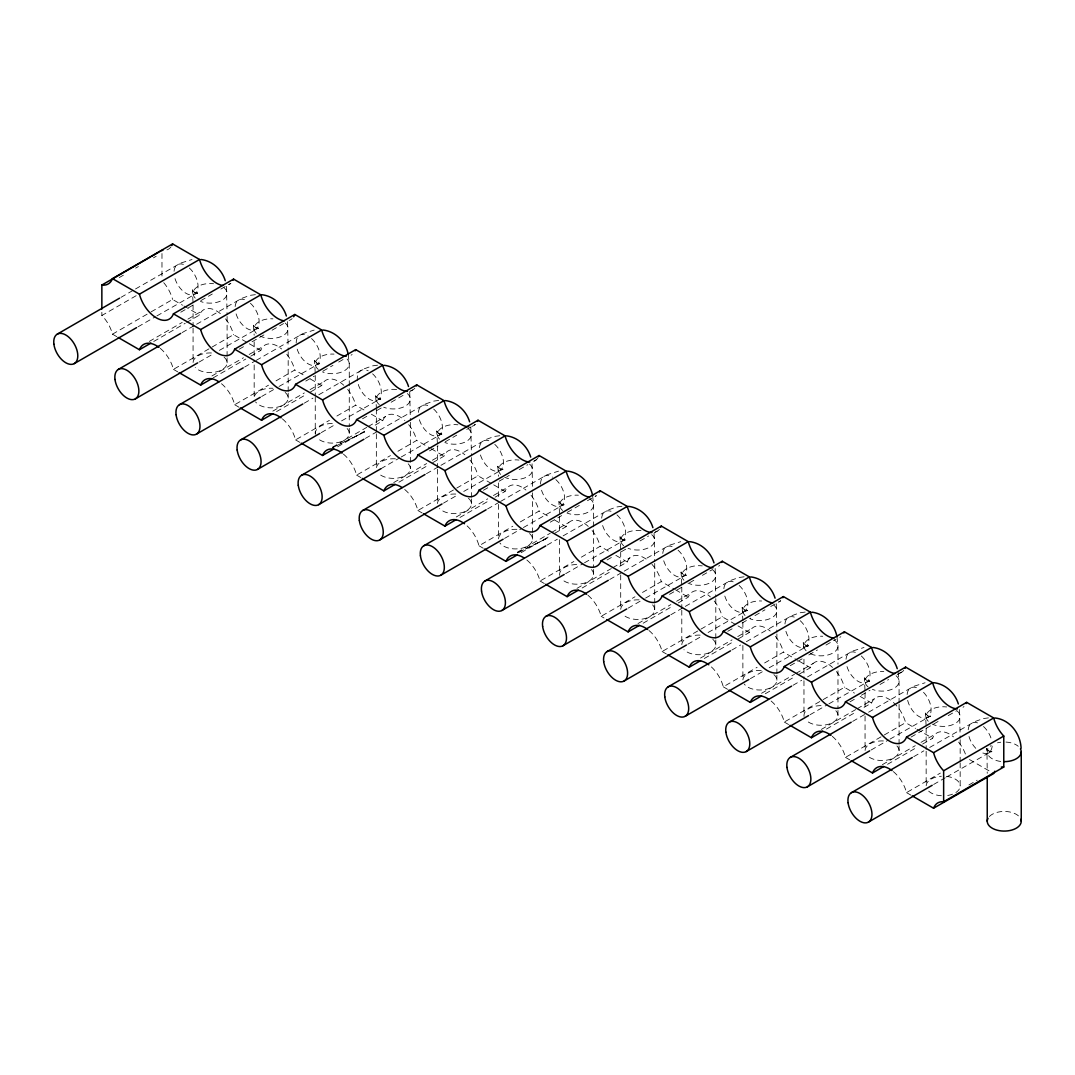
<?xml version="1.0" encoding="UTF-8"?>
<svg xmlns="http://www.w3.org/2000/svg" width="1075" height="1075" viewBox="0 0 1075 1075"><rect width="100%" height="100%" fill="white"/><g stroke="black" fill="none" stroke-linecap="round" stroke-linejoin="round"><path stroke-width="0.75" stroke-dasharray="5 3.75" d="M119.285 277.578L123.37 275.213M135.678 268.118L138.406 266.533M153.443 257.852L156.171 256.28M121.018 297.332L134.066 289.807M135.504 288.973L180.587 263.106L192.008 259.532M116.732 336.636L112.472 334.177A25.504 14.728 60 0 0 101.856 315.499L136.216 295.665M112.472 334.177L149.694 312.691M151.132 311.858L172.605 299.468L182.535 305.192M138.03 326.8L155.418 316.762M156.869 315.916L197.451 292.803L195.233 293.636L197.76 293.032L195.193 293.22L197.518 293.273L193.621 292.064L195.328 293.045L192.304 290.223L193.5 292.104L192.371 289.78L193.07 303.244M180.775 312.207L193.661 304.762M200.823 300.637L212.272 294.026M220.859 289.067L230.883 283.276A25.504 14.728 60 0 1 226.718 285.426M149.264 341.433L182.186 322.433M187.91 319.127L202.234 310.85M153.738 341.474L185.236 323.279M186.66 322.46L199.547 315.015A25.504 14.728 60 0 1 220.375 313.631M182.105 332.605L195.153 325.08M196.604 324.247L241.673 298.38L250.058 295.356L255.662 294.617M160.256 348.34A25.504 14.728 60 0 1 173.438 369.37L210.66 347.883M212.084 347.05L233.557 334.661L247.895 342.925M199.117 362.06L213.603 353.702M219.407 350.356L258.538 328.077L256.32 328.91L258.847 328.292L256.28 328.493L258.618 328.533L254.708 327.337L253.391 325.497L256.414 328.305L253.458 325.04L254.17 335.212M239.161 349.214L246.309 345.088M252.034 341.783L264.92 334.338M272.082 330.2L283.531 323.588M211.936 375.968L243.42 357.787M249.158 354.481L263.469 346.217M213.186 377.863L245.758 359.05M250.771 356.161L260.795 350.383A25.504 14.728 60 0 1 281.623 348.985M244.643 367.045L254.788 361.187M256.24 360.353L302.774 333.653L314.182 330.079M221.49 383.708A25.504 14.728 60 0 1 234.672 404.724L268.495 385.199M276.02 380.859L294.805 370.015L304.709 375.726M261.655 396.5L277.592 387.296M279.043 386.463L319.624 363.35L317.407 364.183L319.933 363.565L317.367 363.753L319.705 363.807L315.808 362.597L317.501 363.578L314.478 360.77L315.674 362.651L314.545 360.313L315.257 373.791M305.784 381.074L314.37 376.102M322.957 371.144L332.981 365.366M338.706 362.06L344.43 358.754M272.822 411.12L304.319 392.939M310.043 389.634L324.368 381.37M276.584 411.564L306.657 394.216M310.406 392.039L321.68 385.535A25.504 14.728 60 0 1 343.812 385.28M304.292 403.152L312.986 398.126M318.778 394.78L363.861 368.927L372.232 365.903L377.836 365.151M282.389 418.86A25.504 14.728 60 0 1 295.571 439.89L329.393 420.365M336.905 416.025L355.704 405.167L365.648 410.919M321.291 432.607L335.79 424.235M341.581 420.889L380.711 398.61L378.494 399.443L381.02 398.838L378.467 399.027L380.792 399.08L376.895 397.871L378.588 398.852L375.578 396.03L376.761 397.911L375.645 395.587L376.344 407.398M362.517 418.78L366.803 416.307M376.828 410.516L382.552 407.21M391.139 402.252L404.025 394.807M409.75 391.502L412.612 389.849M332.417 447.187L366.777 427.353M368.214 426.52L385.387 416.603M337.617 446.81L367.677 429.449M375.202 425.109L382.713 420.768A25.504 14.728 60 0 1 404.845 420.513M365.379 438.412L378.413 430.887M379.865 430.054L424.947 404.187L433.319 401.163L438.936 400.424M343.409 454.093A25.504 14.728 60 0 1 356.604 475.123L390.427 455.598M397.938 451.258L416.724 440.401L429.651 447.872M380.94 468.713L399.766 457.829M401.217 456.996L441.798 433.883L439.594 434.717L442.121 434.098L439.554 434.3L441.879 434.354L437.982 433.144L439.688 434.112L436.665 431.303L437.847 433.185L436.732 430.86L437.431 444.324M429.53 450.868L438.116 445.91M445.278 441.771L456.727 435.16M466.752 429.368L475.338 424.41A25.504 14.728 60 0 1 471.172 426.56M393.719 482.567L426.641 463.567M432.365 460.261L446.689 451.997M398.906 482.191L428.979 464.83M432.728 462.667L444.002 456.149A25.504 14.728 60 0 1 464.83 454.765M426.466 473.685L439.514 466.16M440.952 465.327L486.034 439.46L494.419 436.437L500.023 435.697M404.711 489.474A25.504 14.728 60 0 1 417.893 510.504L455.477 488.816M456.727 488.09L478.026 475.795L492.269 484.019M443.478 503.14L457.963 494.782M463.755 491.436L502.898 469.157L500.681 469.99L503.208 469.372L500.641 469.56L502.966 469.614L499.069 468.404L500.775 469.385L497.752 466.577L498.934 468.458L497.819 466.12L498.518 476.292M483.454 490.254L490.617 486.128M499.203 481.17L509.227 475.378M519.238 469.6L527.838 464.642M533.563 461.336L536.425 459.683M456.23 517.008L487.727 498.827M493.452 495.521L507.763 487.257M459.993 517.451L490.052 500.103M495.064 497.201L505.089 491.423A25.504 14.728 60 0 1 525.917 490.025M487.553 508.959L499.149 502.267M500.601 501.42L547.121 474.733L558.543 471.159M467.088 525.877A25.504 14.728 60 0 1 478.98 545.778L512.802 526.239M520.313 521.913L539.099 511.055L549.07 516.806M504.565 538.414L521.953 528.376M523.404 527.543L563.985 504.43L561.768 505.25L564.294 504.645L561.728 504.833L564.053 504.887L560.156 503.678L561.862 504.659L558.839 501.837L560.035 503.718L558.906 501.393L559.605 514.871M550.239 522.208L561.688 515.597M567.412 512.291L580.298 504.847M587.461 500.708L596.047 495.75M517.277 552.254L550.212 533.254M551.636 532.421L568.823 522.504M521.053 552.711L551.112 535.35M554.875 533.173L566.149 526.669A25.504 14.728 60 0 1 588.267 526.414M547.202 545.065L557.347 539.207M563.139 535.861L608.222 509.993L616.593 506.983L622.197 506.231M526.844 559.994A25.504 14.728 60 0 1 540.026 581.024L573.848 561.499M581.36 557.159L600.159 546.302L610.143 552.08M565.652 573.687L583.04 563.649M584.491 562.803L625.072 539.69L622.855 540.523L625.381 539.919L622.815 540.107L625.153 540.161L621.242 538.951L622.949 539.932L619.926 537.11L621.122 538.992L619.993 536.667L620.705 550.131M607.066 559.968L611.352 557.495M621.377 551.703L627.101 548.398M639.988 540.953L648.574 535.995M654.299 532.689L657.161 531.037M576.966 588.374L611.326 568.541M612.763 567.707L629.937 557.791M582.166 587.998L612.226 570.637M619.751 566.297L627.263 561.956A25.504 14.728 60 0 1 648.091 560.572M609.74 579.492L622.774 571.967M624.226 571.134L669.308 545.267L680.717 541.692M587.958 595.281A25.504 14.728 60 0 1 601.153 616.311L634.976 596.786M642.487 592.446L661.273 581.588L674.052 588.966M628.19 608.114L644.127 598.909M645.578 598.076L686.159 574.964L683.942 575.797L686.468 575.179L683.915 575.38L686.24 575.421L682.343 574.225L681.013 572.384L684.036 575.192L681.08 571.927L681.792 585.405M669.483 594.354L682.37 586.91M689.518 582.784L693.818 580.298M702.405 575.34L712.429 569.562M637.959 623.581L670.881 604.58M676.618 601.274L690.929 593.01M643.159 623.204L673.219 605.843M678.231 602.954L688.255 597.163A25.504 14.728 60 0 1 710.373 596.921M670.827 614.766L683.861 607.241M685.312 606.394L730.395 580.54L738.767 577.517L744.384 576.764M648.951 630.487A25.504 14.728 60 0 1 662.133 651.517L699.718 629.829M700.967 629.103L722.266 616.808L736.55 625.045M687.839 644.221L702.324 635.849M708.116 632.503L747.246 610.237L745.042 611.07L747.568 610.452L745.002 610.64L747.327 610.694L743.43 609.485L745.136 610.466L742.113 607.657L743.295 609.538L742.18 607.2L742.879 620.678M727.762 631.307L734.924 627.182M742.086 623.043L750.673 618.085M754.959 615.612L764.983 609.821M770.708 606.515L780.732 600.723A25.504 14.728 60 0 1 776.567 602.887M700.537 658.061L732.035 639.88M737.759 636.575L752.083 628.311M704.3 658.505L734.373 641.157M738.122 638.98L749.396 632.476A25.504 14.728 60 0 1 770.224 631.079M731.914 650.039L740.608 645.013M746.399 641.668L791.482 615.814L799.867 612.79L805.471 612.038M711.395 666.93A25.504 14.728 60 0 1 723.287 686.817L757.109 667.293M764.621 662.952L783.406 652.108L797.623 660.319M750.377 678.648L763.411 671.122M769.203 667.777L808.346 645.497L806.129 646.33L808.655 645.726L806.089 645.914L808.413 645.968L804.517 644.758L806.223 645.739L803.2 642.917L804.382 644.798L803.267 642.474L803.966 650.98M790.206 665.707L803.092 658.276M808.817 654.957L817.403 649.999M825.99 645.04L836.014 639.262M761.543 693.281L794.479 674.28M795.903 673.447L813.09 663.53M765.319 693.738L795.379 676.377M799.142 674.2L810.402 667.696A25.504 14.728 60 0 1 832.534 667.441M793.001 685.299L801.695 680.287M807.5 676.941L852.569 651.074L863.991 647.499M771.111 701.021A25.504 14.728 60 0 1 784.293 722.051L821.878 700.349M823.127 699.623L844.426 687.328L854.423 693.106M810.012 714.754L827.401 704.716M828.852 703.883L869.433 680.771L867.216 681.604L869.742 680.986L867.176 681.187L869.5 681.241L865.603 680.032L864.287 678.191L867.31 680.999L864.354 677.747L865.053 691.212M849.949 701.854L855.673 698.548M861.411 695.243L869.998 690.284M880.022 684.493L888.608 679.534M897.195 674.576L901.495 672.103M821.3 729.428L855.66 709.594M857.084 708.774L874.271 698.858M826.487 729.052L856.56 711.69M864.072 707.35L871.583 703.023A25.504 14.728 60 0 1 888.595 698.952A25.504 14.728 60 0 1 905.607 722.655L915.564 728.407M852.65 721.406L867.135 713.048M868.587 712.214L913.669 686.347L925.078 682.773M832.292 736.348A25.504 14.728 60 0 1 845.474 757.364L883.059 735.676M884.308 734.951L905.607 722.655M871.099 750.027L888.488 739.99M889.939 739.157L930.52 716.044L928.303 716.877L930.829 716.259L928.262 716.447L930.601 716.501L926.69 715.292L928.397 716.272L925.373 713.464L926.569 715.345L925.441 713.007L926.153 726.485M911.009 737.101L938.206 721.406M948.231 715.614L956.817 710.656M882.347 764.688L915.282 745.674M921.006 742.368L935.317 734.104M887.547 764.298L917.607 746.95M922.619 744.048L932.643 738.27A25.504 14.728 60 0 1 953.471 736.872M913.737 756.679L923.882 750.82M929.673 747.474L974.756 721.621L983.128 718.597L988.731 717.845M893.338 771.595A25.504 14.728 60 0 1 906.521 792.611L940.343 773.086M933.637 784.468L945.234 777.776M946.685 776.929L991.607 751.317L989.39 752.137L991.916 751.532L989.363 751.721L991.688 751.774L987.791 750.565L989.484 751.546L986.46 748.724L987.656 750.619L986.527 748.281L987.334 750.847L986.944 748.509L987.24 773.328M968.911 784.952L977.121 780.222M332.538 447.738L364.532 431.962L332.363 447.738M517.424 552.913L547.968 537.863L517.25 552.913M183.946 306.012L199.547 315.015M249.333 343.758L260.795 350.383M310.366 379.005L321.68 385.535M371.345 414.197L382.713 420.768M431.088 448.692L444.002 456.149M493.694 484.838L505.089 491.423M554.754 520.098L566.149 526.669M615.854 555.372L627.263 561.956M675.476 589.785L688.255 597.163M737.974 625.878L749.396 632.476M799.048 661.138L810.402 667.696M860.148 696.412L871.583 703.023M916.988 729.226L932.643 738.27M969.502 759.541L993.69 773.516M173.438 369.37L177.738 371.856M234.672 404.724L238.919 407.183M295.571 439.89L299.831 442.349M356.604 475.123L360.904 477.609M417.893 510.504L422.166 512.977M478.98 545.778L483.239 548.237M540.026 581.024L544.313 583.497M601.153 616.311L603.989 617.95M662.133 651.517L666.419 653.99M723.287 686.817L727.547 689.29M784.293 722.051L788.58 724.523M845.474 757.364L849.747 759.837M906.521 792.611L910.794 795.083M898.055 671.982L899.076 681.295L899.076 702.781M836.968 636.709L837.976 646.021L837.976 664.202M592.607 495.629L593.628 504.941L593.628 528.094M348.246 354.548L349.268 363.874L349.268 387.013M959.532 709.594L960.163 738.055M776.271 603.787L776.889 632.248M715.171 568.514L715.802 596.974M654.084 533.24L654.715 561.701M532.071 463.836L532.528 491.167M470.823 427.433L471.441 455.894M409.736 392.16L410.354 420.634M287.549 321.627L288.181 350.087M226.462 286.353L227.094 314.814M960.163 739.707L960.163 761.194M960.163 762.847L960.163 786A17.012 9.823 0 0 1 946.645 795.608M926.153 728.138L926.153 749.624M926.153 751.277L926.153 786A17.012 9.823 0 0 1 941.391 776.231M899.076 704.434L899.076 744.115M899.076 745.768L899.076 750.726M865.053 692.864L865.053 709.392M865.053 716.004L865.053 750.726A17.012 9.823 0 0 1 885.545 741.118M837.976 670.827L837.976 708.842M837.976 710.494L837.976 715.453M803.966 659.244L803.966 679.091M803.966 680.744L803.966 715.453M776.889 633.901L776.889 673.568M776.889 675.221L776.889 680.179M742.879 622.331L742.879 638.859M742.879 645.47L742.879 680.179A17.012 9.823 0 0 1 761.637 670.424M715.802 598.627L715.802 638.308M715.802 639.961L715.802 644.919M681.792 587.058L681.792 608.544M681.792 610.197L681.792 644.919A17.012 9.823 0 0 1 700.551 635.15M654.715 563.354L654.715 603.035M654.715 604.688L654.715 609.646M620.705 551.784L620.705 568.312M620.705 574.937L620.705 609.646A17.012 9.823 0 0 1 641.197 600.038M593.628 529.747L593.628 567.761M593.628 569.414L593.628 574.372M559.605 516.524L559.605 533.052M559.605 539.663L559.605 574.372M532.528 492.82L532.528 532.488M532.528 534.141L532.528 539.112M498.518 482.903L498.518 497.779M498.518 504.39L498.518 539.112A17.012 9.823 0 0 1 517.29 529.343M471.441 457.547L471.441 497.228M471.441 498.881L471.441 503.839M437.431 445.977L437.431 467.464M437.431 469.117L437.431 503.839A17.012 9.823 0 0 1 456.19 494.07M410.354 422.287L410.354 468.566M376.344 409.051L376.344 432.204M376.344 433.857L376.344 468.566M349.268 388.666L349.268 426.681M349.268 428.334L349.268 433.292M315.257 375.444L315.257 395.278M315.257 396.93L315.257 433.292M288.181 351.74L288.181 391.421M288.181 393.074L288.181 398.032M254.17 341.823L254.17 358.351M254.17 364.963L254.17 398.032A17.012 9.823 0 0 1 272.929 388.263M227.094 316.467L227.094 356.148M227.094 357.8L227.094 362.759M193.07 304.897L193.07 326.383M193.07 328.05L193.07 362.759A17.012 9.823 0 0 1 211.842 352.99M161.976 253.525L161.976 277.578M101.856 312.301L101.856 315.499M311.522 338.544A17.012 9.823 60 0 1 317.125 364.452A17.012 9.823 60 0 1 297.022 348.636M296.189 343.033A17.012 9.823 60 0 1 308.203 336.099M347.131 359.104A17.012 9.823 0 0 1 343.691 371.13A17.012 9.823 0 0 1 322.621 371.963M318.254 369.437A17.012 9.823 0 0 1 317.636 358.848A17.012 9.823 0 0 1 334.016 354.105M347.131 428.535A17.012 9.823 0 0 1 340.506 441.879A17.012 9.823 0 0 1 317.394 438.062M315.338 434.313A17.012 9.823 0 0 1 335.749 423.684M963.979 706.53A25.504 14.728 60 0 1 963.052 707.269M292.131 318.63A25.504 14.728 60 0 1 289.108 320.457M352.103 354.535A25.504 14.728 60 0 1 351.095 355.153M414.869 388.142A25.504 14.728 60 0 1 409.884 391.179M537.97 457.802A25.504 14.728 60 0 1 533.402 461.511M596.558 495.683A25.504 14.728 60 0 1 595.55 496.287M659.418 529.343A25.504 14.728 60 0 1 654.433 532.367M719.592 565.423A25.504 14.728 60 0 1 718.664 566.176M840.825 636.709A25.504 14.728 60 0 1 839.817 637.314M903.752 670.397A25.504 14.728 60 0 1 897.544 673.595M170.938 246.968A25.504 14.728 60 0 1 166.249 250.112M958.604 742.113A25.504 14.728 60 0 1 965.525 754.314M225.508 318.872A25.504 14.728 60 0 1 233.557 334.661M286.743 354.226A25.504 14.728 60 0 1 294.805 370.015M347.642 389.378A25.504 14.728 60 0 1 355.704 405.167M408.675 424.612A25.504 14.728 60 0 1 416.724 440.401M469.963 460.006A25.504 14.728 60 0 1 478.026 475.795M531.05 495.266A25.504 14.728 60 0 1 539.099 511.055M592.097 530.513A25.504 14.728 60 0 1 600.159 546.302M651.974 564.335A25.504 14.728 60 0 1 661.273 581.588M714.203 601.019A25.504 14.728 60 0 1 722.266 616.808M775.357 636.319A25.504 14.728 60 0 1 783.406 652.108M836.363 671.539A25.504 14.728 60 0 1 844.426 687.328M163.736 282.698A25.504 14.728 60 0 1 172.605 299.468M992.171 746.104A17.012 9.823 60 0 1 981.273 752.406M975.764 748.308A17.012 9.823 60 0 1 968.629 735.098M968.212 729.791A17.012 9.823 60 0 1 978.008 723.032M983.504 726.512A17.012 9.823 60 0 1 991.755 740.796M1000.758 761.449A17.012 9.823 0 0 1 988.032 748.858M990.236 746.265A17.012 9.823 0 0 1 991.19 745.539M997.493 742.825A17.012 9.823 0 0 1 1000.758 742.22M1005.998 742.072A17.012 9.823 0 0 1 1018.253 746.265M989.376 816.503A17.012 9.823 0 0 1 1005.085 811.45A17.012 9.823 0 0 1 1019.853 817.363M923.532 692.327A17.012 9.823 60 0 1 927.174 717.63A17.012 9.823 60 0 1 907.542 699.825M907.125 694.517A17.012 9.823 60 0 1 918.023 688.228M957.167 711.005A17.012 9.823 0 0 1 954.613 723.824A17.012 9.823 0 0 1 932.253 724.107M928.289 721.325A17.012 9.823 0 0 1 929.458 710.736A17.012 9.823 0 0 1 946.645 706.96M946.645 776.378A17.012 9.823 0 0 1 960.163 786M941.391 795.755A17.012 9.823 0 0 1 927.55 789.897M861.317 655.965A17.012 9.823 60 0 1 866.517 682.141A17.012 9.823 60 0 1 846.455 664.552M846.038 659.244A17.012 9.823 60 0 1 856.936 652.955M896.08 675.732A17.012 9.823 0 0 1 894.091 688.242A17.012 9.823 0 0 1 872.43 689.384M868.049 686.858A17.012 9.823 0 0 1 867.444 676.282A17.012 9.823 0 0 1 883.825 671.526M896.94 745.956A17.012 9.823 0 0 1 890.315 759.313A17.012 9.823 0 0 1 867.189 755.483M800.23 620.705A17.012 9.823 60 0 1 805.833 646.612A17.012 9.823 60 0 1 785.744 630.797M784.952 623.97A17.012 9.823 60 0 1 796.924 618.259M834.039 639.732A17.012 9.823 0 0 1 833.004 652.968A17.012 9.823 0 0 1 810.08 653.56M806.102 650.792A17.012 9.823 0 0 1 806.788 640.619A17.012 9.823 0 0 1 822.738 636.252M835.839 710.696A17.012 9.823 0 0 1 829.228 724.039A17.012 9.823 0 0 1 806.102 720.223M804.06 716.474A17.012 9.823 0 0 1 824.458 705.845M739.143 585.432A17.012 9.823 60 0 1 744.343 611.594A17.012 9.823 60 0 1 724.268 594.018M723.865 588.71A17.012 9.823 60 0 1 733.647 581.951M773.892 605.198A17.012 9.823 0 0 1 771.917 617.695A17.012 9.823 0 0 1 750.256 618.851M745.015 615.518A17.012 9.823 0 0 1 745.701 605.346A17.012 9.823 0 0 1 761.637 600.992M773.892 674.616A17.012 9.823 0 0 1 768.114 688.779A17.012 9.823 0 0 1 744.276 684.09M678.056 550.158A17.012 9.823 60 0 1 683.243 576.321A17.012 9.823 60 0 1 663.181 558.745M662.764 553.437A17.012 9.823 60 0 1 673.662 547.148M712.806 569.925A17.012 9.823 0 0 1 710.252 582.744A17.012 9.823 0 0 1 687.906 583.026M683.928 580.245A17.012 9.823 0 0 1 685.111 569.656A17.012 9.823 0 0 1 702.284 565.88M712.806 639.356A17.012 9.823 0 0 1 707.753 653.264A17.012 9.823 0 0 1 683.928 649.676M616.969 514.885A17.012 9.823 60 0 1 622.156 541.061A17.012 9.823 60 0 1 602.094 523.471M601.678 518.163A17.012 9.823 60 0 1 612.575 511.875M651.719 534.651A17.012 9.823 0 0 1 649.73 547.162A17.012 9.823 0 0 1 628.069 548.304M623.688 545.778A17.012 9.823 0 0 1 623.554 534.772A17.012 9.823 0 0 1 641.197 530.607M652.579 604.876A17.012 9.823 0 0 1 645.954 618.232A17.012 9.823 0 0 1 622.842 614.416M555.869 479.625A17.012 9.823 60 0 1 561.472 505.532A17.012 9.823 60 0 1 541.383 489.716M540.537 484.113A17.012 9.823 60 0 1 552.563 477.179M589.678 498.652A17.012 9.823 0 0 1 589.194 511.552A17.012 9.823 0 0 1 566.982 513.03M562.601 510.504A17.012 9.823 0 0 1 561.997 499.929A17.012 9.823 0 0 1 578.377 495.185M591.492 569.616A17.012 9.823 0 0 1 584.867 582.959A17.012 9.823 0 0 1 561.741 579.143M559.699 575.394A17.012 9.823 0 0 1 580.097 564.765M494.782 444.351A17.012 9.823 60 0 1 499.982 470.514A17.012 9.823 60 0 1 479.92 452.938M479.504 447.63A17.012 9.823 60 0 1 491.477 441.906M529.545 464.118A17.012 9.823 0 0 1 526.978 476.937A17.012 9.823 0 0 1 504.632 477.219M500.654 474.438A17.012 9.823 0 0 1 501.837 463.849A17.012 9.823 0 0 1 519.01 460.06M529.545 533.536A17.012 9.823 0 0 1 523.767 547.699A17.012 9.823 0 0 1 499.915 543.009M433.695 409.078A17.012 9.823 60 0 1 438.896 435.254A17.012 9.823 60 0 1 418.82 417.664M418.417 412.357A17.012 9.823 60 0 1 428.199 405.597M468.458 428.844A17.012 9.823 0 0 1 466.469 441.355A17.012 9.823 0 0 1 444.808 442.497M439.567 439.178A17.012 9.823 0 0 1 440.75 428.576A17.012 9.823 0 0 1 457.923 424.8M468.458 498.276A17.012 9.823 0 0 1 463.392 512.184A17.012 9.823 0 0 1 439.567 508.596M372.608 373.818A17.012 9.823 60 0 1 378.655 399.376A17.012 9.823 60 0 1 358.687 385.67A17.012 9.823 60 0 1 368.214 370.794M407.358 393.571A17.012 9.823 0 0 1 405.369 406.081A17.012 9.823 0 0 1 383.708 407.223M379.341 404.697A17.012 9.823 0 0 1 379.193 393.692A17.012 9.823 0 0 1 396.836 389.526M408.218 463.809A17.012 9.823 0 0 1 401.607 477.152A17.012 9.823 0 0 1 378.481 473.336M376.438 467.558A17.012 9.823 0 0 1 396.836 458.958M250.435 303.271A17.012 9.823 60 0 1 255.622 329.434A17.012 9.823 60 0 1 235.559 311.858M235.143 306.55A17.012 9.823 60 0 1 247.116 300.825M285.184 323.038A17.012 9.823 0 0 1 282.618 335.857A17.012 9.823 0 0 1 260.271 336.139M256.307 333.358A17.012 9.823 0 0 1 256.979 323.185A17.012 9.823 0 0 1 272.929 318.832M285.184 392.469A17.012 9.823 0 0 1 279.406 406.619A17.012 9.823 0 0 1 255.568 401.929M189.334 267.998A17.012 9.823 60 0 1 194.535 294.174A17.012 9.823 60 0 1 174.472 276.584M174.056 271.276A17.012 9.823 60 0 1 183.838 264.531M224.097 287.764A17.012 9.823 0 0 1 222.108 300.274A17.012 9.823 0 0 1 200.447 301.417M195.207 298.098A17.012 9.823 0 0 1 196.389 287.509A17.012 9.823 0 0 1 213.562 283.719M224.097 357.196A17.012 9.823 0 0 1 219.031 371.103A17.012 9.823 0 0 1 195.207 367.516"/><path stroke-width="1.5" d="M101.856 309.089L101.856 285.036A25.504 14.728 60 0 0 112.472 278.627L172.605 243.918L199.547 259.478A25.504 14.728 60 0 0 222.982 285.52M101.856 285.036L150.702 256.831M151.965 256.105L158.227 252.491M159.476 251.765L161.976 250.327A25.504 14.728 60 0 0 162.863 250.421M57.271 334.137L119.567 298.178M112.472 278.627L139.428 294.187L199.547 259.478M74.282 363.605L136.579 327.633M139.428 294.187A25.504 14.728 60 0 0 156.426 317.891A25.504 14.728 60 0 0 173.438 313.833L233.557 279.11L260.795 294.832A25.504 14.728 60 0 0 284.217 320.874M118.142 337.456L139.428 349.738L150.876 343.127M118.358 369.41L180.667 333.438M173.438 313.833L200.662 329.541L260.795 294.832M135.369 398.865L197.666 362.893M200.662 329.541A25.504 14.728 60 0 0 217.674 353.245A25.504 14.728 60 0 0 234.672 349.187L294.805 314.464L321.68 329.985A25.504 14.728 60 0 0 346.392 356.148M179.162 372.676L200.662 385.092L211.936 378.588M179.444 404.684L243.205 367.878M234.672 349.187L261.561 364.707L321.68 329.985M196.456 434.139L260.204 397.333M261.561 364.707A25.504 14.728 60 0 0 278.559 388.411A25.504 14.728 60 0 0 295.571 384.339L355.704 349.63L382.713 365.218A25.504 14.728 60 0 0 407.425 391.381M240.33 407.989L261.561 420.244L272.835 413.741M240.545 439.957L302.841 403.985M295.571 384.339L322.581 399.94L382.713 365.218M257.543 469.412L319.853 433.44M322.581 399.94A25.504 14.728 60 0 0 339.592 423.644A25.504 14.728 60 0 0 356.604 419.572L416.724 384.863L444.002 400.612A25.504 14.728 60 0 0 468.713 426.775M301.255 443.169L322.581 455.477L333.855 448.974M301.632 475.217L363.928 439.258M356.604 419.572L383.882 435.321L444.002 400.612M318.63 504.672L380.94 468.713M383.882 435.321A25.504 14.728 60 0 0 400.881 459.025A25.504 14.728 60 0 0 417.893 454.967L478.026 420.244L505.089 435.872A25.504 14.728 60 0 0 529.8 462.035M362.342 478.442L383.882 490.872L395.157 484.355M362.718 510.491L425.015 474.518M417.893 454.967L444.956 470.595L505.089 435.872M379.73 539.946L442.027 503.973M444.956 470.595A25.504 14.728 60 0 0 461.968 494.298A25.504 14.728 60 0 0 478.98 490.227L539.099 455.518L566.149 471.132A25.504 14.728 60 0 0 589.57 497.174M423.59 513.796L444.956 526.132L456.23 519.628M423.805 545.764L486.115 509.792M478.98 490.227L506.016 505.841L566.149 471.132M440.817 575.219L503.113 539.247M506.016 505.841A25.504 14.728 60 0 0 523.028 529.545A25.504 14.728 60 0 0 540.026 525.473L600.159 490.764L627.263 506.419A25.504 14.728 60 0 0 651.974 532.568M484.664 549.056L506.016 561.378L517.29 554.875M484.892 581.024L545.751 545.898M540.026 525.473L567.13 541.128L627.263 506.419M501.904 610.492L564.2 574.52M567.13 541.128A25.504 14.728 60 0 0 584.142 564.832A25.504 14.728 60 0 0 601.153 560.76L661.273 526.051L688.255 541.625A25.504 14.728 60 0 0 712.953 567.788M545.737 584.316L567.13 596.665L578.404 590.162M545.992 616.298L608.289 580.325M601.153 560.76L628.122 576.334L688.255 541.625M562.991 645.753L626.738 608.947M628.122 576.334A25.504 14.728 60 0 0 645.134 600.038A25.504 14.728 60 0 0 662.133 595.98L722.266 561.258L749.396 576.926A25.504 14.728 60 0 0 772.817 602.981M606.824 619.59L628.122 631.885L639.397 625.368M607.079 651.571L669.376 615.599M662.133 595.98L689.277 611.648L749.396 576.926M624.078 681.026L686.388 645.054M689.277 611.648A25.504 14.728 60 0 0 706.275 635.352A25.504 14.728 60 0 0 723.287 631.28L783.406 596.571L810.402 612.159A25.504 14.728 60 0 0 833.837 638.201M667.844 654.823L689.277 667.185L700.551 660.682M668.166 686.844L730.462 650.872M723.287 631.28L750.283 646.868L810.402 612.159M685.178 716.299L748.926 679.494M750.283 646.868A25.504 14.728 60 0 0 767.295 670.572A25.504 14.728 60 0 0 784.293 666.5L844.426 631.791L871.583 647.472A25.504 14.728 60 0 0 895.018 673.514M728.971 690.11L750.283 702.405L761.557 695.901M729.253 722.104L791.563 686.146M784.293 666.5L811.464 682.182L871.583 647.472M746.265 751.559L808.561 715.601M811.464 682.182A25.504 14.728 60 0 0 828.462 705.885A25.504 14.728 60 0 0 845.474 701.827L905.607 667.105L932.643 682.719A25.504 14.728 60 0 0 957.341 708.882M790.017 725.343L811.464 737.732L822.738 731.228M790.34 757.378L851.198 722.252M845.474 701.827L872.51 717.442L932.643 682.719M807.352 786.833L869.648 750.861M872.51 717.442A25.504 14.728 60 0 0 889.522 741.145A25.504 14.728 60 0 0 906.521 737.074L966.653 702.365L993.69 717.966A25.504 14.728 60 0 0 1003.768 736.066L1003.768 767.039L943.635 801.762A25.504 14.728 60 0 0 933.57 808.225L912.218 795.903M851.172 760.657L872.51 772.979L883.784 766.475M851.44 792.651L912.285 757.512M906.521 737.074L933.57 752.688L993.69 717.966M943.635 801.762L943.635 770.775L1003.768 736.066M868.439 822.106L932.186 785.301M933.57 808.225L993.69 773.516A25.504 14.728 60 0 1 994.818 771.232M200.944 259.492C212.447 260.835 221.987 269.812 225.253 280.723M262.031 294.752C273.534 296.109 283.074 305.072 286.353 315.996M323.132 330.025C335.803 331.476 345.962 342.24 348.246 354.548M384.218 365.298C395.708 366.642 405.248 375.618 408.527 386.543M445.305 400.572C456.794 401.916 466.335 410.878 469.614 421.803M506.392 435.832C517.881 437.176 527.435 446.152 530.701 457.077M567.479 471.105C580.164 472.557 590.309 483.32 592.607 495.629M628.566 506.379C640.068 507.722 649.609 516.699 652.888 527.61M689.666 541.639C701.155 542.996 710.696 551.959 713.975 562.883M750.753 576.912C762.242 578.256 771.783 587.232 775.062 598.157M811.84 612.186C824.512 613.637 834.67 624.4 836.968 636.709M872.927 647.459C884.429 648.803 893.97 657.779 897.235 668.69M934.014 682.719C945.516 684.063 955.057 693.039 958.336 703.964M995.114 717.993C1009.989 719.632 1020.511 733.835 1021.089 748.24M1021.25 751.828L1021.25 821.26M987.24 776.634L987.24 821.26M966.653 702.365A25.504 14.728 60 0 1 966.143 703.547M943.635 770.775A25.504 14.728 60 0 1 933.57 752.688M233.557 279.11A25.504 14.728 60 0 1 233.047 280.306M294.805 314.464A25.504 14.728 60 0 1 293.677 316.762M355.704 349.63A25.504 14.728 60 0 1 355.193 350.813M416.724 384.863A25.504 14.728 60 0 1 416.213 386.059M478.026 420.244A25.504 14.728 60 0 1 477.515 421.44M539.099 455.518A25.504 14.728 60 0 1 538.588 456.7M600.159 490.764A25.504 14.728 60 0 1 599.648 491.96M661.273 526.051A25.504 14.728 60 0 1 660.762 527.247M722.266 561.258A25.504 14.728 60 0 1 721.755 562.453M783.406 596.571A25.504 14.728 60 0 1 782.896 597.754M844.426 631.791A25.504 14.728 60 0 1 843.915 632.987M905.607 667.105A25.504 14.728 60 0 1 905.083 668.301M172.605 243.918A25.504 14.728 60 0 1 171.866 245.543M872.51 772.979A25.504 14.728 60 0 1 892.048 770.573M1001.268 767.08A25.504 14.728 60 0 1 1003.768 767.039M139.428 349.738A25.504 14.728 60 0 1 158.952 347.333M200.662 385.092A25.504 14.728 60 0 1 218.924 381.8M261.561 420.244A25.504 14.728 60 0 1 281.086 417.839M322.581 455.477A25.504 14.728 60 0 1 342.119 453.072M383.882 490.872A25.504 14.728 60 0 1 402.131 487.58M444.956 526.132A25.504 14.728 60 0 1 464.494 523.727M506.016 561.378A25.504 14.728 60 0 1 524.278 558.086M567.13 596.665A25.504 14.728 60 0 1 586.668 594.273M628.122 631.885A25.504 14.728 60 0 1 647.661 629.48M689.277 667.185A25.504 14.728 60 0 1 708.801 664.78M750.283 702.405A25.504 14.728 60 0 1 768.531 699.113M811.464 737.732A25.504 14.728 60 0 1 830.988 735.327M1020.444 748.858A17.012 9.823 0 0 1 1004.238 761.651M1020.887 819.257A17.012 9.823 0 0 1 1003.378 831.069A17.012 9.823 0 0 1 988.032 818.29M176.085 414.748A17.012 9.823 60 0 0 195.529 434.569A17.012 9.823 60 0 0 192.25 408.917A17.012 9.823 60 0 0 176.085 414.748M848.067 802.716A17.012 9.823 60 0 0 867.512 822.536A17.012 9.823 60 0 0 864.233 796.884A17.012 9.823 60 0 0 848.067 802.716M786.967 767.442A17.012 9.823 60 0 0 806.425 787.263A17.012 9.823 60 0 0 803.146 761.611A17.012 9.823 60 0 0 786.967 767.442M725.88 732.169A17.012 9.823 60 0 0 745.338 751.989A17.012 9.823 60 0 0 742.059 726.351A17.012 9.823 60 0 0 725.88 732.169M664.793 696.896A17.012 9.823 60 0 0 684.251 716.729A17.012 9.823 60 0 0 680.959 691.077A17.012 9.823 60 0 0 664.793 696.896M603.707 661.636A17.012 9.823 60 0 0 623.164 681.456A17.012 9.823 60 0 0 619.872 655.804A17.012 9.823 60 0 0 603.707 661.636M542.62 626.362A17.012 9.823 60 0 0 562.064 646.183A17.012 9.823 60 0 0 558.785 620.544A17.012 9.823 60 0 0 542.62 626.362M481.533 591.089A17.012 9.823 60 0 0 500.977 610.909A17.012 9.823 60 0 0 497.698 585.27A17.012 9.823 60 0 0 481.533 591.089M420.433 555.829A17.012 9.823 60 0 0 439.89 575.649A17.012 9.823 60 0 0 436.611 549.997A17.012 9.823 60 0 0 420.433 555.829M359.346 520.555A17.012 9.823 60 0 0 378.803 540.376A17.012 9.823 60 0 0 375.524 514.723A17.012 9.823 60 0 0 359.346 520.555M298.259 485.282A17.012 9.823 60 0 0 317.716 505.102A17.012 9.823 60 0 0 314.424 479.463A17.012 9.823 60 0 0 298.259 485.282M237.172 450.008A17.012 9.823 60 0 0 256.629 469.842A17.012 9.823 60 0 0 253.337 444.19A17.012 9.823 60 0 0 237.172 450.008M114.985 379.475A17.012 9.823 60 0 0 134.442 399.295A17.012 9.823 60 0 0 131.163 373.657A17.012 9.823 60 0 0 114.985 379.475M53.898 344.202A17.012 9.823 60 0 0 73.355 364.022A17.012 9.823 60 0 0 70.077 338.383A17.012 9.823 60 0 0 53.898 344.202"/></g></svg>
